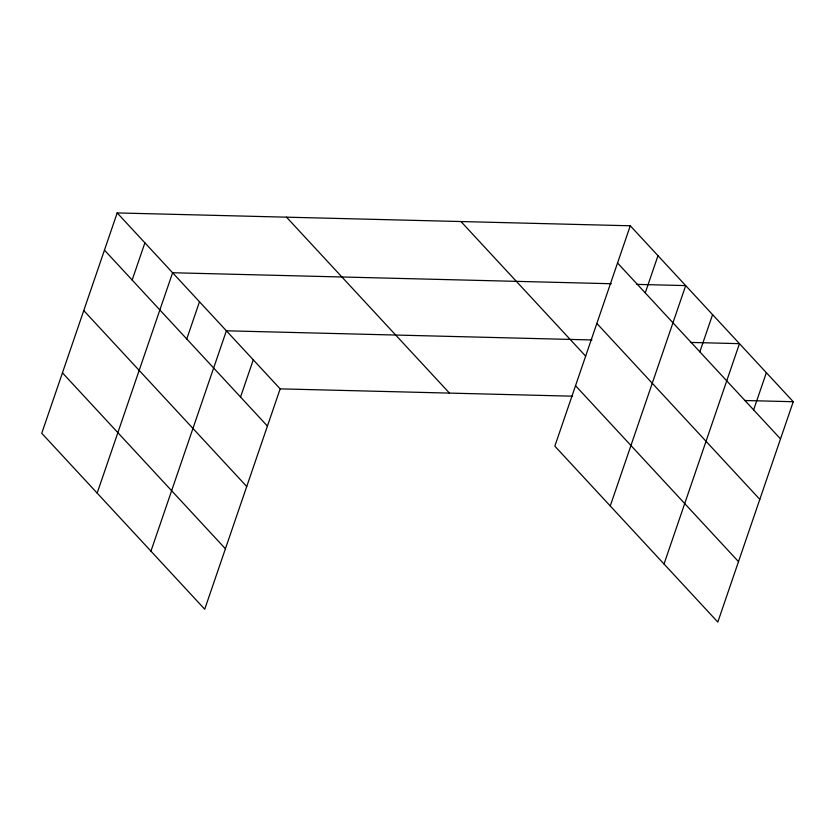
<?xml version="1.0" encoding="UTF-8"?>
<svg xmlns="http://www.w3.org/2000/svg" width="835" height="835" viewBox="0 0 835 835"><rect width="100%" height="100%" fill="white"/><g stroke="black" fill="none" stroke-linecap="round" stroke-linejoin="round"><path stroke-width="1.25" d="M117.192 212.925L41.75 433.281L204.721 609.216L280.163 388.859L117.192 212.925L630.279 225.784L793.25 401.719L717.808 622.075L554.837 446.14L630.279 225.784M132.16 280.038L144.893 242.839M97.163 493.099L172.605 272.742L611.293 283.733M186.758 338.979L199.492 301.779M150.937 551.163L226.379 330.806L591.963 339.96M240.532 397.032L253.276 359.833M645.246 292.897L657.99 255.687M610.249 505.958L685.692 285.601L636.948 284.38M699.845 351.827L712.579 314.628M664.023 564.011L739.466 343.655L690.722 342.433M753.619 409.891L766.363 372.692M280.163 388.859L572.622 396.187M744.507 400.497L793.25 401.719M617.545 262.983L780.516 438.918M596.848 323.427L759.819 499.361M460.962 221.546L585.763 356.274M575.534 385.697L738.495 561.631M286.509 217.173L449.48 393.108M104.459 250.135L267.43 426.069M83.761 310.568L246.732 486.502M62.448 372.838L225.408 548.772"/></g></svg>
